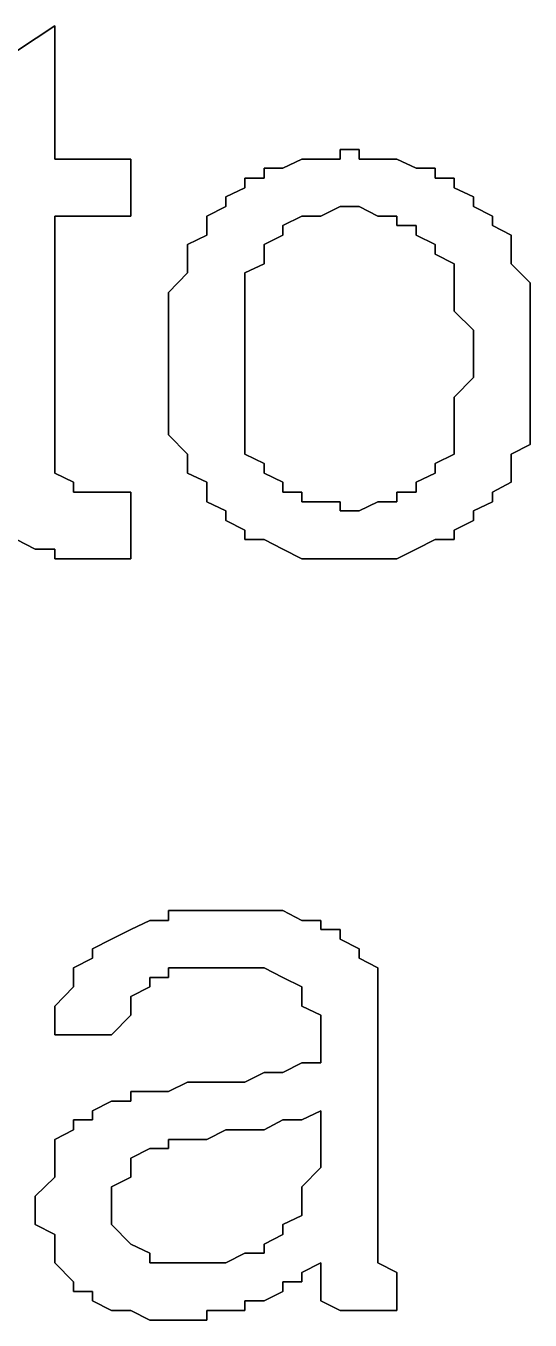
# Model space of a CAD drawing. Header units: metres. Extents: x 2.9 to 42.8, y 1.7 to 28.7.
# Drawn here: x 39.587 to 39.6804, y 15.2629 to 15.5028 of the extents above; entities that cross this region are included whole.
import ezdxf

# ---------------------------------------------------------------- set-up
doc = ezdxf.new("R2010")
doc.units = ezdxf.units.M
doc.layers.add('GRIS', color=8, linetype='Continuous')

msp = doc.modelspace()

# ---------------------------------------------------------------- linework, layer by layer
at = {"layer": 'GRIS', "lineweight": -3}
for points in [[(39.5923, 15.5028), (39.5817, 15.4958), (39.5923, 15.5028)], [(39.5923, 15.4781), (39.5923, 15.5028), (39.5923, 15.4781)], [(39.6487, 15.4799), (39.6452, 15.4799), (39.6487, 15.4799)], [(39.6452, 15.4799), (39.6452, 15.4781), (39.6452, 15.4799)], [(39.6487, 15.4781), (39.6487, 15.4799), (39.6487, 15.4781)], [(39.6064, 15.4781), (39.5923, 15.4781), (39.6064, 15.4781)], [(39.6064, 15.4675), (39.6064, 15.4781), (39.6064, 15.4675)], [(39.6346, 15.4764), (39.6311, 15.4764), (39.6346, 15.4764)], [(39.6311, 15.4764), (39.6311, 15.4746), (39.6311, 15.4764)], [(39.6381, 15.4781), (39.6346, 15.4764), (39.6381, 15.4781)], [(39.6416, 15.4781), (39.6381, 15.4781), (39.6416, 15.4781)], [(39.6452, 15.4781), (39.6416, 15.4781), (39.6452, 15.4781)], [(39.6522, 15.4781), (39.6487, 15.4781), (39.6522, 15.4781)], [(39.6557, 15.4781), (39.6522, 15.4781), (39.6557, 15.4781)], [(39.6593, 15.4764), (39.6557, 15.4781), (39.6593, 15.4764)], [(39.6628, 15.4764), (39.6593, 15.4764), (39.6628, 15.4764)], [(39.6628, 15.4746), (39.6628, 15.4764), (39.6628, 15.4746)], [(39.6311, 15.4746), (39.6275, 15.4746), (39.6311, 15.4746)], [(39.6275, 15.4746), (39.6275, 15.4728), (39.6275, 15.4746)], [(39.6663, 15.4746), (39.6628, 15.4746), (39.6663, 15.4746)], [(39.6663, 15.4728), (39.6663, 15.4746), (39.6663, 15.4728)], [(39.6275, 15.4728), (39.624, 15.4711), (39.6275, 15.4728)], [(39.6699, 15.4711), (39.6663, 15.4728), (39.6699, 15.4711)], [(39.624, 15.4693), (39.6205, 15.4675), (39.624, 15.4693)], [(39.624, 15.4711), (39.624, 15.4693), (39.624, 15.4711)], [(39.6416, 15.4675), (39.6452, 15.4693), (39.6416, 15.4675)], [(39.6452, 15.4693), (39.6487, 15.4693), (39.6452, 15.4693)], [(39.6487, 15.4693), (39.6522, 15.4675), (39.6487, 15.4693)], [(39.6699, 15.4693), (39.6699, 15.4711), (39.6699, 15.4693)], [(39.6734, 15.4675), (39.6699, 15.4693), (39.6734, 15.4675)], [(39.5923, 15.4252), (39.5923, 15.4675), (39.5923, 15.4252)], [(39.5923, 15.4675), (39.6064, 15.4675), (39.5923, 15.4675)], [(39.6205, 15.4675), (39.6205, 15.4658), (39.6205, 15.4675)], [(39.6346, 15.4658), (39.6381, 15.4675), (39.6346, 15.4658)], [(39.6381, 15.4675), (39.6416, 15.4675), (39.6381, 15.4675)], [(39.6522, 15.4675), (39.6557, 15.4675), (39.6522, 15.4675)], [(39.6557, 15.4675), (39.6557, 15.4658), (39.6557, 15.4675)], [(39.6734, 15.4658), (39.6734, 15.4675), (39.6734, 15.4658)], [(39.6205, 15.464), (39.6169, 15.4623), (39.6205, 15.464)], [(39.6205, 15.4658), (39.6205, 15.464), (39.6205, 15.4658)], [(39.6311, 15.4623), (39.6346, 15.464), (39.6311, 15.4623)], [(39.6346, 15.464), (39.6346, 15.4658), (39.6346, 15.464)], [(39.6557, 15.4658), (39.6593, 15.4658), (39.6557, 15.4658)], [(39.6593, 15.4658), (39.6593, 15.464), (39.6593, 15.4658)], [(39.6593, 15.464), (39.6628, 15.4623), (39.6593, 15.464)], [(39.6769, 15.464), (39.6734, 15.4658), (39.6769, 15.464)], [(39.6769, 15.4623), (39.6769, 15.464), (39.6769, 15.4623)], [(39.6169, 15.4623), (39.6169, 15.4605), (39.6169, 15.4623)], [(39.6311, 15.4605), (39.6311, 15.4623), (39.6311, 15.4605)], [(39.6628, 15.4623), (39.6628, 15.4605), (39.6628, 15.4623)], [(39.6769, 15.4605), (39.6769, 15.4623), (39.6769, 15.4605)], [(39.6169, 15.4605), (39.6169, 15.4587), (39.6169, 15.4605)], [(39.6311, 15.4587), (39.6311, 15.4605), (39.6311, 15.4587)], [(39.6628, 15.4605), (39.6663, 15.4587), (39.6628, 15.4605)], [(39.6769, 15.4587), (39.6769, 15.4605), (39.6769, 15.4587)], [(39.6169, 15.457), (39.6134, 15.4534), (39.6169, 15.457)], [(39.6169, 15.4587), (39.6169, 15.457), (39.6169, 15.4587)], [(39.6275, 15.457), (39.6311, 15.4587), (39.6275, 15.457)], [(39.6275, 15.4552), (39.6275, 15.457), (39.6275, 15.4552)], [(39.6663, 15.4587), (39.6663, 15.457), (39.6663, 15.4587)], [(39.6663, 15.457), (39.6663, 15.4552), (39.6663, 15.457)], [(39.6804, 15.4552), (39.6769, 15.4587), (39.6804, 15.4552)], [(39.6275, 15.4534), (39.6275, 15.4552), (39.6275, 15.4534)], [(39.6663, 15.4552), (39.6663, 15.4517), (39.6663, 15.4552)], [(39.6804, 15.4534), (39.6804, 15.4552), (39.6804, 15.4534)], [(39.6134, 15.4534), (39.6134, 15.4517), (39.6134, 15.4534)], [(39.6275, 15.4499), (39.6275, 15.4534), (39.6275, 15.4499)], [(39.6804, 15.4517), (39.6804, 15.4534), (39.6804, 15.4517)], [(39.6134, 15.4517), (39.6134, 15.4499), (39.6134, 15.4517)], [(39.6134, 15.4499), (39.6134, 15.4464), (39.6134, 15.4499)], [(39.6275, 15.4481), (39.6275, 15.4499), (39.6275, 15.4481)], [(39.6663, 15.4517), (39.6663, 15.4499), (39.6663, 15.4517)], [(39.6663, 15.4499), (39.6699, 15.4464), (39.6663, 15.4499)], [(39.6804, 15.4481), (39.6804, 15.4517), (39.6804, 15.4481)], [(39.6275, 15.4446), (39.6275, 15.4481), (39.6275, 15.4446)], [(39.6804, 15.4464), (39.6804, 15.4481), (39.6804, 15.4464)], [(39.6134, 15.4464), (39.6134, 15.4446), (39.6134, 15.4464)], [(39.6699, 15.4464), (39.6699, 15.4446), (39.6699, 15.4464)], [(39.6804, 15.4428), (39.6804, 15.4464), (39.6804, 15.4428)], [(39.6134, 15.4446), (39.6134, 15.4411), (39.6134, 15.4446)], [(39.6275, 15.4428), (39.6275, 15.4446), (39.6275, 15.4428)], [(39.6275, 15.4411), (39.6275, 15.4428), (39.6275, 15.4411)], [(39.6699, 15.4446), (39.6699, 15.4411), (39.6699, 15.4446)], [(39.6804, 15.4393), (39.6804, 15.4428), (39.6804, 15.4393)], [(39.6134, 15.4411), (39.6134, 15.4393), (39.6134, 15.4411)], [(39.6275, 15.4376), (39.6275, 15.4411), (39.6275, 15.4376)], [(39.6699, 15.4411), (39.6699, 15.4376), (39.6699, 15.4411)], [(39.6134, 15.4393), (39.6134, 15.4358), (39.6134, 15.4393)], [(39.6275, 15.4358), (39.6275, 15.4376), (39.6275, 15.4358)], [(39.6699, 15.4376), (39.6663, 15.434), (39.6699, 15.4376)], [(39.6804, 15.4358), (39.6804, 15.4393), (39.6804, 15.4358)], [(39.6134, 15.4358), (39.6134, 15.434), (39.6134, 15.4358)], [(39.6275, 15.4323), (39.6275, 15.4358), (39.6275, 15.4323)], [(39.6804, 15.434), (39.6804, 15.4358), (39.6804, 15.434)], [(39.6134, 15.434), (39.6134, 15.4305), (39.6134, 15.434)], [(39.6663, 15.434), (39.6663, 15.4323), (39.6663, 15.434)], [(39.6804, 15.4323), (39.6804, 15.434), (39.6804, 15.4323)], [(39.6134, 15.4305), (39.6134, 15.4287), (39.6134, 15.4305)], [(39.6275, 15.4305), (39.6275, 15.4323), (39.6275, 15.4305)], [(39.6275, 15.4287), (39.6275, 15.4305), (39.6275, 15.4287)], [(39.6663, 15.4323), (39.6663, 15.4305), (39.6663, 15.4323)], [(39.6663, 15.4305), (39.6663, 15.427), (39.6663, 15.4305)], [(39.6804, 15.4287), (39.6804, 15.4323), (39.6804, 15.4287)], [(39.6134, 15.4287), (39.6134, 15.427), (39.6134, 15.4287)], [(39.6275, 15.427), (39.6275, 15.4287), (39.6275, 15.427)], [(39.6804, 15.427), (39.6804, 15.4287), (39.6804, 15.427)], [(39.6134, 15.427), (39.6169, 15.4234), (39.6134, 15.427)], [(39.6275, 15.4234), (39.6275, 15.427), (39.6275, 15.4234)], [(39.6663, 15.427), (39.6663, 15.4252), (39.6663, 15.427)], [(39.6804, 15.4252), (39.6804, 15.427), (39.6804, 15.4252)], [(39.5923, 15.4217), (39.5923, 15.4252), (39.5923, 15.4217)], [(39.6169, 15.4234), (39.6169, 15.4217), (39.6169, 15.4234)], [(39.6311, 15.4217), (39.6275, 15.4234), (39.6311, 15.4217)], [(39.6663, 15.4234), (39.6628, 15.4217), (39.6663, 15.4234)], [(39.6663, 15.4252), (39.6663, 15.4234), (39.6663, 15.4252)], [(39.6769, 15.4234), (39.6804, 15.4252), (39.6769, 15.4234)], [(39.6769, 15.4217), (39.6769, 15.4234), (39.6769, 15.4217)], [(39.5923, 15.4199), (39.5923, 15.4217), (39.5923, 15.4199)], [(39.6169, 15.4217), (39.6169, 15.4199), (39.6169, 15.4217)], [(39.6311, 15.4199), (39.6311, 15.4217), (39.6311, 15.4199)], [(39.6628, 15.4217), (39.6628, 15.4199), (39.6628, 15.4217)], [(39.6769, 15.4199), (39.6769, 15.4217), (39.6769, 15.4199)], [(39.5958, 15.4182), (39.5923, 15.4199), (39.5958, 15.4182)], [(39.6169, 15.4199), (39.6205, 15.4182), (39.6169, 15.4199)], [(39.6346, 15.4182), (39.6311, 15.4199), (39.6346, 15.4182)], [(39.6628, 15.4199), (39.6593, 15.4182), (39.6628, 15.4199)], [(39.6769, 15.4182), (39.6769, 15.4199), (39.6769, 15.4182)], [(39.5958, 15.4164), (39.5958, 15.4182), (39.5958, 15.4164)], [(39.5993, 15.4164), (39.5958, 15.4164), (39.5993, 15.4164)], [(39.6028, 15.4164), (39.5993, 15.4164), (39.6028, 15.4164)], [(39.6064, 15.4164), (39.6028, 15.4164), (39.6064, 15.4164)], [(39.6064, 15.4058), (39.6064, 15.4164), (39.6064, 15.4058)], [(39.6205, 15.4182), (39.6205, 15.4164), (39.6205, 15.4182)], [(39.6205, 15.4164), (39.6205, 15.4146), (39.6205, 15.4164)], [(39.6346, 15.4164), (39.6346, 15.4182), (39.6346, 15.4164)], [(39.6381, 15.4164), (39.6346, 15.4164), (39.6381, 15.4164)], [(39.6381, 15.4146), (39.6381, 15.4164), (39.6381, 15.4146)], [(39.6593, 15.4164), (39.6557, 15.4164), (39.6593, 15.4164)], [(39.6557, 15.4164), (39.6557, 15.4146), (39.6557, 15.4164)], [(39.6593, 15.4182), (39.6593, 15.4164), (39.6593, 15.4182)], [(39.6734, 15.4164), (39.6769, 15.4182), (39.6734, 15.4164)], [(39.6734, 15.4146), (39.6734, 15.4164), (39.6734, 15.4146)], [(39.6205, 15.4146), (39.624, 15.4129), (39.6205, 15.4146)], [(39.6416, 15.4146), (39.6381, 15.4146), (39.6416, 15.4146)], [(39.6452, 15.4146), (39.6416, 15.4146), (39.6452, 15.4146)], [(39.6452, 15.4129), (39.6452, 15.4146), (39.6452, 15.4129)], [(39.6522, 15.4146), (39.6487, 15.4129), (39.6522, 15.4146)], [(39.6557, 15.4146), (39.6522, 15.4146), (39.6557, 15.4146)], [(39.6699, 15.4129), (39.6734, 15.4146), (39.6699, 15.4129)], [(39.624, 15.4129), (39.624, 15.4111), (39.624, 15.4129)], [(39.6487, 15.4129), (39.6452, 15.4129), (39.6487, 15.4129)], [(39.6699, 15.4111), (39.6699, 15.4129), (39.6699, 15.4111)], [(39.624, 15.4111), (39.6275, 15.4093), (39.624, 15.4111)], [(39.6275, 15.4093), (39.6275, 15.4076), (39.6275, 15.4093)], [(39.6663, 15.4093), (39.6699, 15.4111), (39.6663, 15.4093)], [(39.6663, 15.4076), (39.6663, 15.4093), (39.6663, 15.4076)], [(39.5852, 15.4076), (39.5887, 15.4058), (39.5852, 15.4076)], [(39.6275, 15.4076), (39.6311, 15.4076), (39.6275, 15.4076)], [(39.6311, 15.4076), (39.6346, 15.4058), (39.6311, 15.4076)], [(39.6593, 15.4058), (39.6628, 15.4076), (39.6593, 15.4058)], [(39.6628, 15.4076), (39.6663, 15.4076), (39.6628, 15.4076)], [(39.5887, 15.4058), (39.5923, 15.4058), (39.5887, 15.4058)], [(39.5923, 15.4058), (39.5923, 15.404), (39.5923, 15.4058)], [(39.5923, 15.404), (39.5958, 15.404), (39.5923, 15.404)], [(39.5958, 15.404), (39.5993, 15.404), (39.5958, 15.404)], [(39.5993, 15.404), (39.6028, 15.404), (39.5993, 15.404)], [(39.6028, 15.404), (39.6064, 15.404), (39.6028, 15.404)], [(39.6064, 15.404), (39.6064, 15.4058), (39.6064, 15.404)], [(39.6346, 15.4058), (39.6381, 15.404), (39.6346, 15.4058)], [(39.6381, 15.404), (39.6416, 15.404), (39.6381, 15.404)], [(39.6416, 15.404), (39.6452, 15.404), (39.6416, 15.404)], [(39.6452, 15.404), (39.6487, 15.404), (39.6452, 15.404)], [(39.6487, 15.404), (39.6522, 15.404), (39.6487, 15.404)], [(39.6522, 15.404), (39.6557, 15.404), (39.6522, 15.404)], [(39.6557, 15.404), (39.6593, 15.4058), (39.6557, 15.404)], [(39.6099, 15.337), (39.6064, 15.3353), (39.6099, 15.337)], [(39.6134, 15.337), (39.6099, 15.337), (39.6134, 15.337)], [(39.6169, 15.3388), (39.6134, 15.3388), (39.6169, 15.3388)], [(39.6134, 15.3388), (39.6134, 15.337), (39.6134, 15.3388)], [(39.6205, 15.3388), (39.6169, 15.3388), (39.6205, 15.3388)], [(39.624, 15.3388), (39.6205, 15.3388), (39.624, 15.3388)], [(39.6275, 15.3388), (39.624, 15.3388), (39.6275, 15.3388)], [(39.6311, 15.3388), (39.6275, 15.3388), (39.6311, 15.3388)], [(39.6346, 15.3388), (39.6311, 15.3388), (39.6346, 15.3388)], [(39.6381, 15.337), (39.6346, 15.3388), (39.6381, 15.337)], [(39.6416, 15.337), (39.6381, 15.337), (39.6416, 15.337)], [(39.6416, 15.3353), (39.6416, 15.337), (39.6416, 15.3353)], [(39.6064, 15.3353), (39.6028, 15.3335), (39.6064, 15.3353)], [(39.6452, 15.3353), (39.6416, 15.3353), (39.6452, 15.3353)], [(39.6452, 15.3335), (39.6452, 15.3353), (39.6452, 15.3335)], [(39.6028, 15.3335), (39.5993, 15.3317), (39.6028, 15.3335)], [(39.6487, 15.3317), (39.6452, 15.3335), (39.6487, 15.3317)], [(39.5993, 15.33), (39.5958, 15.3282), (39.5993, 15.33)], [(39.5993, 15.3317), (39.5993, 15.33), (39.5993, 15.3317)], [(39.6487, 15.33), (39.6487, 15.3317), (39.6487, 15.33)], [(39.6522, 15.3282), (39.6487, 15.33), (39.6522, 15.3282)], [(39.5958, 15.3282), (39.5958, 15.3264), (39.5958, 15.3282)], [(39.6134, 15.3264), (39.6134, 15.3282), (39.6134, 15.3264)], [(39.6134, 15.3282), (39.6169, 15.3282), (39.6134, 15.3282)], [(39.6169, 15.3282), (39.6205, 15.3282), (39.6169, 15.3282)], [(39.6205, 15.3282), (39.624, 15.3282), (39.6205, 15.3282)], [(39.624, 15.3282), (39.6275, 15.3282), (39.624, 15.3282)], [(39.6275, 15.3282), (39.6311, 15.3282), (39.6275, 15.3282)], [(39.6311, 15.3282), (39.6346, 15.3264), (39.6311, 15.3282)], [(39.6522, 15.3247), (39.6522, 15.3282), (39.6522, 15.3247)], [(39.5958, 15.3264), (39.5958, 15.3247), (39.5958, 15.3264)], [(39.6099, 15.3247), (39.6099, 15.3264), (39.6099, 15.3247)], [(39.6099, 15.3264), (39.6134, 15.3264), (39.6099, 15.3264)], [(39.6346, 15.3264), (39.6381, 15.3247), (39.6346, 15.3264)], [(39.5958, 15.3247), (39.5923, 15.3211), (39.5958, 15.3247)], [(39.6064, 15.3229), (39.6099, 15.3247), (39.6064, 15.3229)], [(39.6064, 15.3211), (39.6064, 15.3229), (39.6064, 15.3211)], [(39.6381, 15.3247), (39.6381, 15.3229), (39.6381, 15.3247)], [(39.6381, 15.3229), (39.6381, 15.3211), (39.6381, 15.3229)], [(39.6522, 15.3229), (39.6522, 15.3247), (39.6522, 15.3229)], [(39.6522, 15.3211), (39.6522, 15.3229), (39.6522, 15.3211)], [(39.5923, 15.3211), (39.5923, 15.3194), (39.5923, 15.3211)], [(39.6064, 15.3194), (39.6064, 15.3211), (39.6064, 15.3194)], [(39.6381, 15.3211), (39.6416, 15.3194), (39.6381, 15.3211)], [(39.6522, 15.3194), (39.6522, 15.3211), (39.6522, 15.3194)], [(39.5923, 15.3194), (39.5923, 15.3158), (39.5923, 15.3194)], [(39.6028, 15.3158), (39.6064, 15.3194), (39.6028, 15.3158)], [(39.6416, 15.3194), (39.6416, 15.3176), (39.6416, 15.3194)], [(39.6522, 15.3176), (39.6522, 15.3194), (39.6522, 15.3176)], [(39.5923, 15.3158), (39.6028, 15.3158), (39.5923, 15.3158)], [(39.6416, 15.3176), (39.6416, 15.3141), (39.6416, 15.3176)], [(39.6522, 15.3141), (39.6522, 15.3176), (39.6522, 15.3141)], [(39.6416, 15.3141), (39.6416, 15.3106), (39.6416, 15.3141)], [(39.6522, 15.3123), (39.6522, 15.3141), (39.6522, 15.3123)], [(39.6381, 15.3106), (39.6346, 15.3088), (39.6381, 15.3106)], [(39.6416, 15.3106), (39.6381, 15.3106), (39.6416, 15.3106)], [(39.6522, 15.2947), (39.6522, 15.3123), (39.6522, 15.2947)], [(39.6311, 15.3088), (39.6275, 15.307), (39.6311, 15.3088)], [(39.6346, 15.3088), (39.6311, 15.3088), (39.6346, 15.3088)], [(39.6169, 15.307), (39.6134, 15.3053), (39.6169, 15.307)], [(39.6205, 15.307), (39.6169, 15.307), (39.6205, 15.307)], [(39.624, 15.307), (39.6205, 15.307), (39.624, 15.307)], [(39.6275, 15.307), (39.624, 15.307), (39.6275, 15.307)], [(39.6028, 15.3035), (39.5993, 15.3017), (39.6028, 15.3035)], [(39.6064, 15.3035), (39.6028, 15.3035), (39.6064, 15.3035)], [(39.6099, 15.3053), (39.6064, 15.3053), (39.6099, 15.3053)], [(39.6064, 15.3053), (39.6064, 15.3035), (39.6064, 15.3053)], [(39.6134, 15.3053), (39.6099, 15.3053), (39.6134, 15.3053)], [(39.5993, 15.3017), (39.5993, 15.3), (39.5993, 15.3017)], [(39.6381, 15.3), (39.6416, 15.3017), (39.6381, 15.3)], [(39.6416, 15.3017), (39.6416, 15.2964), (39.6416, 15.3017)], [(39.5993, 15.3), (39.5958, 15.3), (39.5993, 15.3)], [(39.5958, 15.3), (39.5958, 15.2982), (39.5958, 15.3)], [(39.6311, 15.2982), (39.6346, 15.3), (39.6311, 15.2982)], [(39.6346, 15.3), (39.6381, 15.3), (39.6346, 15.3)], [(39.5958, 15.2982), (39.5923, 15.2964), (39.5958, 15.2982)], [(39.5923, 15.2964), (39.5923, 15.2929), (39.5923, 15.2964)], [(39.6134, 15.2947), (39.6134, 15.2964), (39.6134, 15.2947)], [(39.6134, 15.2964), (39.6169, 15.2964), (39.6134, 15.2964)], [(39.6169, 15.2964), (39.6205, 15.2964), (39.6169, 15.2964)], [(39.6205, 15.2964), (39.624, 15.2982), (39.6205, 15.2964)], [(39.624, 15.2982), (39.6275, 15.2982), (39.624, 15.2982)], [(39.6275, 15.2982), (39.6311, 15.2982), (39.6275, 15.2982)], [(39.6416, 15.2964), (39.6416, 15.2929), (39.6416, 15.2964)], [(39.6064, 15.2929), (39.6099, 15.2947), (39.6064, 15.2929)], [(39.6099, 15.2947), (39.6134, 15.2947), (39.6099, 15.2947)], [(39.6522, 15.2912), (39.6522, 15.2947), (39.6522, 15.2912)], [(39.5923, 15.2929), (39.5923, 15.2912), (39.5923, 15.2929)], [(39.6064, 15.2912), (39.6064, 15.2929), (39.6064, 15.2912)], [(39.6416, 15.2929), (39.6416, 15.2912), (39.6416, 15.2929)], [(39.5923, 15.2894), (39.5887, 15.2859), (39.5923, 15.2894)], [(39.5923, 15.2912), (39.5923, 15.2894), (39.5923, 15.2912)], [(39.6028, 15.2876), (39.6064, 15.2894), (39.6028, 15.2876)], [(39.6064, 15.2894), (39.6064, 15.2912), (39.6064, 15.2894)], [(39.6416, 15.2912), (39.6381, 15.2876), (39.6416, 15.2912)], [(39.6522, 15.2876), (39.6522, 15.2912), (39.6522, 15.2876)], [(39.6028, 15.2859), (39.6028, 15.2876), (39.6028, 15.2859)], [(39.6381, 15.2876), (39.6381, 15.2859), (39.6381, 15.2876)], [(39.6522, 15.2859), (39.6522, 15.2876), (39.6522, 15.2859)], [(39.5887, 15.2859), (39.5887, 15.2841), (39.5887, 15.2859)], [(39.5887, 15.2841), (39.5887, 15.2806), (39.5887, 15.2841)], [(39.6028, 15.2841), (39.6028, 15.2859), (39.6028, 15.2841)], [(39.6028, 15.2823), (39.6028, 15.2841), (39.6028, 15.2823)], [(39.6381, 15.2859), (39.6381, 15.2841), (39.6381, 15.2859)], [(39.6381, 15.2841), (39.6381, 15.2823), (39.6381, 15.2841)], [(39.6522, 15.2823), (39.6522, 15.2859), (39.6522, 15.2823)], [(39.6028, 15.2806), (39.6028, 15.2823), (39.6028, 15.2806)], [(39.6381, 15.2823), (39.6346, 15.2806), (39.6381, 15.2823)], [(39.6522, 15.2806), (39.6522, 15.2823), (39.6522, 15.2806)], [(39.5887, 15.2806), (39.5923, 15.2788), (39.5887, 15.2806)], [(39.6064, 15.277), (39.6028, 15.2806), (39.6064, 15.277)], [(39.6346, 15.2806), (39.6346, 15.2788), (39.6346, 15.2806)], [(39.6522, 15.2788), (39.6522, 15.2806), (39.6522, 15.2788)], [(39.5923, 15.2788), (39.5923, 15.277), (39.5923, 15.2788)], [(39.5923, 15.277), (39.5923, 15.2753), (39.5923, 15.277)], [(39.6099, 15.2753), (39.6064, 15.277), (39.6099, 15.2753)], [(39.6346, 15.2788), (39.6311, 15.277), (39.6346, 15.2788)], [(39.6311, 15.277), (39.6311, 15.2753), (39.6311, 15.277)], [(39.6522, 15.277), (39.6522, 15.2788), (39.6522, 15.277)], [(39.6522, 15.2753), (39.6522, 15.277), (39.6522, 15.2753)], [(39.5923, 15.2753), (39.5923, 15.2735), (39.5923, 15.2753)], [(39.6099, 15.2735), (39.6099, 15.2753), (39.6099, 15.2735)], [(39.6275, 15.2753), (39.624, 15.2735), (39.6275, 15.2753)], [(39.6311, 15.2753), (39.6275, 15.2753), (39.6311, 15.2753)], [(39.6522, 15.2735), (39.6522, 15.2753), (39.6522, 15.2735)], [(39.5923, 15.2735), (39.5958, 15.27), (39.5923, 15.2735)], [(39.6134, 15.2735), (39.6099, 15.2735), (39.6134, 15.2735)], [(39.6169, 15.2735), (39.6134, 15.2735), (39.6169, 15.2735)], [(39.6205, 15.2735), (39.6169, 15.2735), (39.6205, 15.2735)], [(39.624, 15.2735), (39.6205, 15.2735), (39.624, 15.2735)], [(39.6381, 15.2717), (39.6416, 15.2735), (39.6381, 15.2717)], [(39.6416, 15.2735), (39.6416, 15.2717), (39.6416, 15.2735)], [(39.6557, 15.2717), (39.6522, 15.2735), (39.6557, 15.2717)], [(39.5958, 15.27), (39.5958, 15.2682), (39.5958, 15.27)], [(39.6346, 15.2682), (39.6346, 15.27), (39.6346, 15.2682)], [(39.6346, 15.27), (39.6381, 15.27), (39.6346, 15.27)], [(39.6381, 15.27), (39.6381, 15.2717), (39.6381, 15.27)], [(39.6416, 15.2717), (39.6416, 15.27), (39.6416, 15.2717)], [(39.6416, 15.27), (39.6416, 15.2665), (39.6416, 15.27)], [(39.6557, 15.2682), (39.6557, 15.2717), (39.6557, 15.2682)], [(39.5958, 15.2682), (39.5993, 15.2682), (39.5958, 15.2682)], [(39.5993, 15.2682), (39.5993, 15.2665), (39.5993, 15.2682)], [(39.6311, 15.2665), (39.6346, 15.2682), (39.6311, 15.2665)], [(39.6557, 15.2665), (39.6557, 15.2682), (39.6557, 15.2665)], [(39.5993, 15.2665), (39.6028, 15.2647), (39.5993, 15.2665)], [(39.6275, 15.2647), (39.6275, 15.2665), (39.6275, 15.2647)], [(39.6275, 15.2665), (39.6311, 15.2665), (39.6275, 15.2665)], [(39.6416, 15.2665), (39.6452, 15.2647), (39.6416, 15.2665)], [(39.6557, 15.2647), (39.6557, 15.2665), (39.6557, 15.2647)], [(39.6028, 15.2647), (39.6064, 15.2647), (39.6028, 15.2647)], [(39.6064, 15.2647), (39.6099, 15.2629), (39.6064, 15.2647)], [(39.6099, 15.2629), (39.6134, 15.2629), (39.6099, 15.2629)], [(39.6134, 15.2629), (39.6169, 15.2629), (39.6134, 15.2629)], [(39.6169, 15.2629), (39.6205, 15.2629), (39.6169, 15.2629)], [(39.6205, 15.2629), (39.6205, 15.2647), (39.6205, 15.2629)], [(39.6205, 15.2647), (39.624, 15.2647), (39.6205, 15.2647)], [(39.624, 15.2647), (39.6275, 15.2647), (39.624, 15.2647)], [(39.6452, 15.2647), (39.6557, 15.2647), (39.6452, 15.2647)]]:
    msp.add_lwpolyline(points, dxfattribs=at)

doc.saveas('drawing.dxf')
